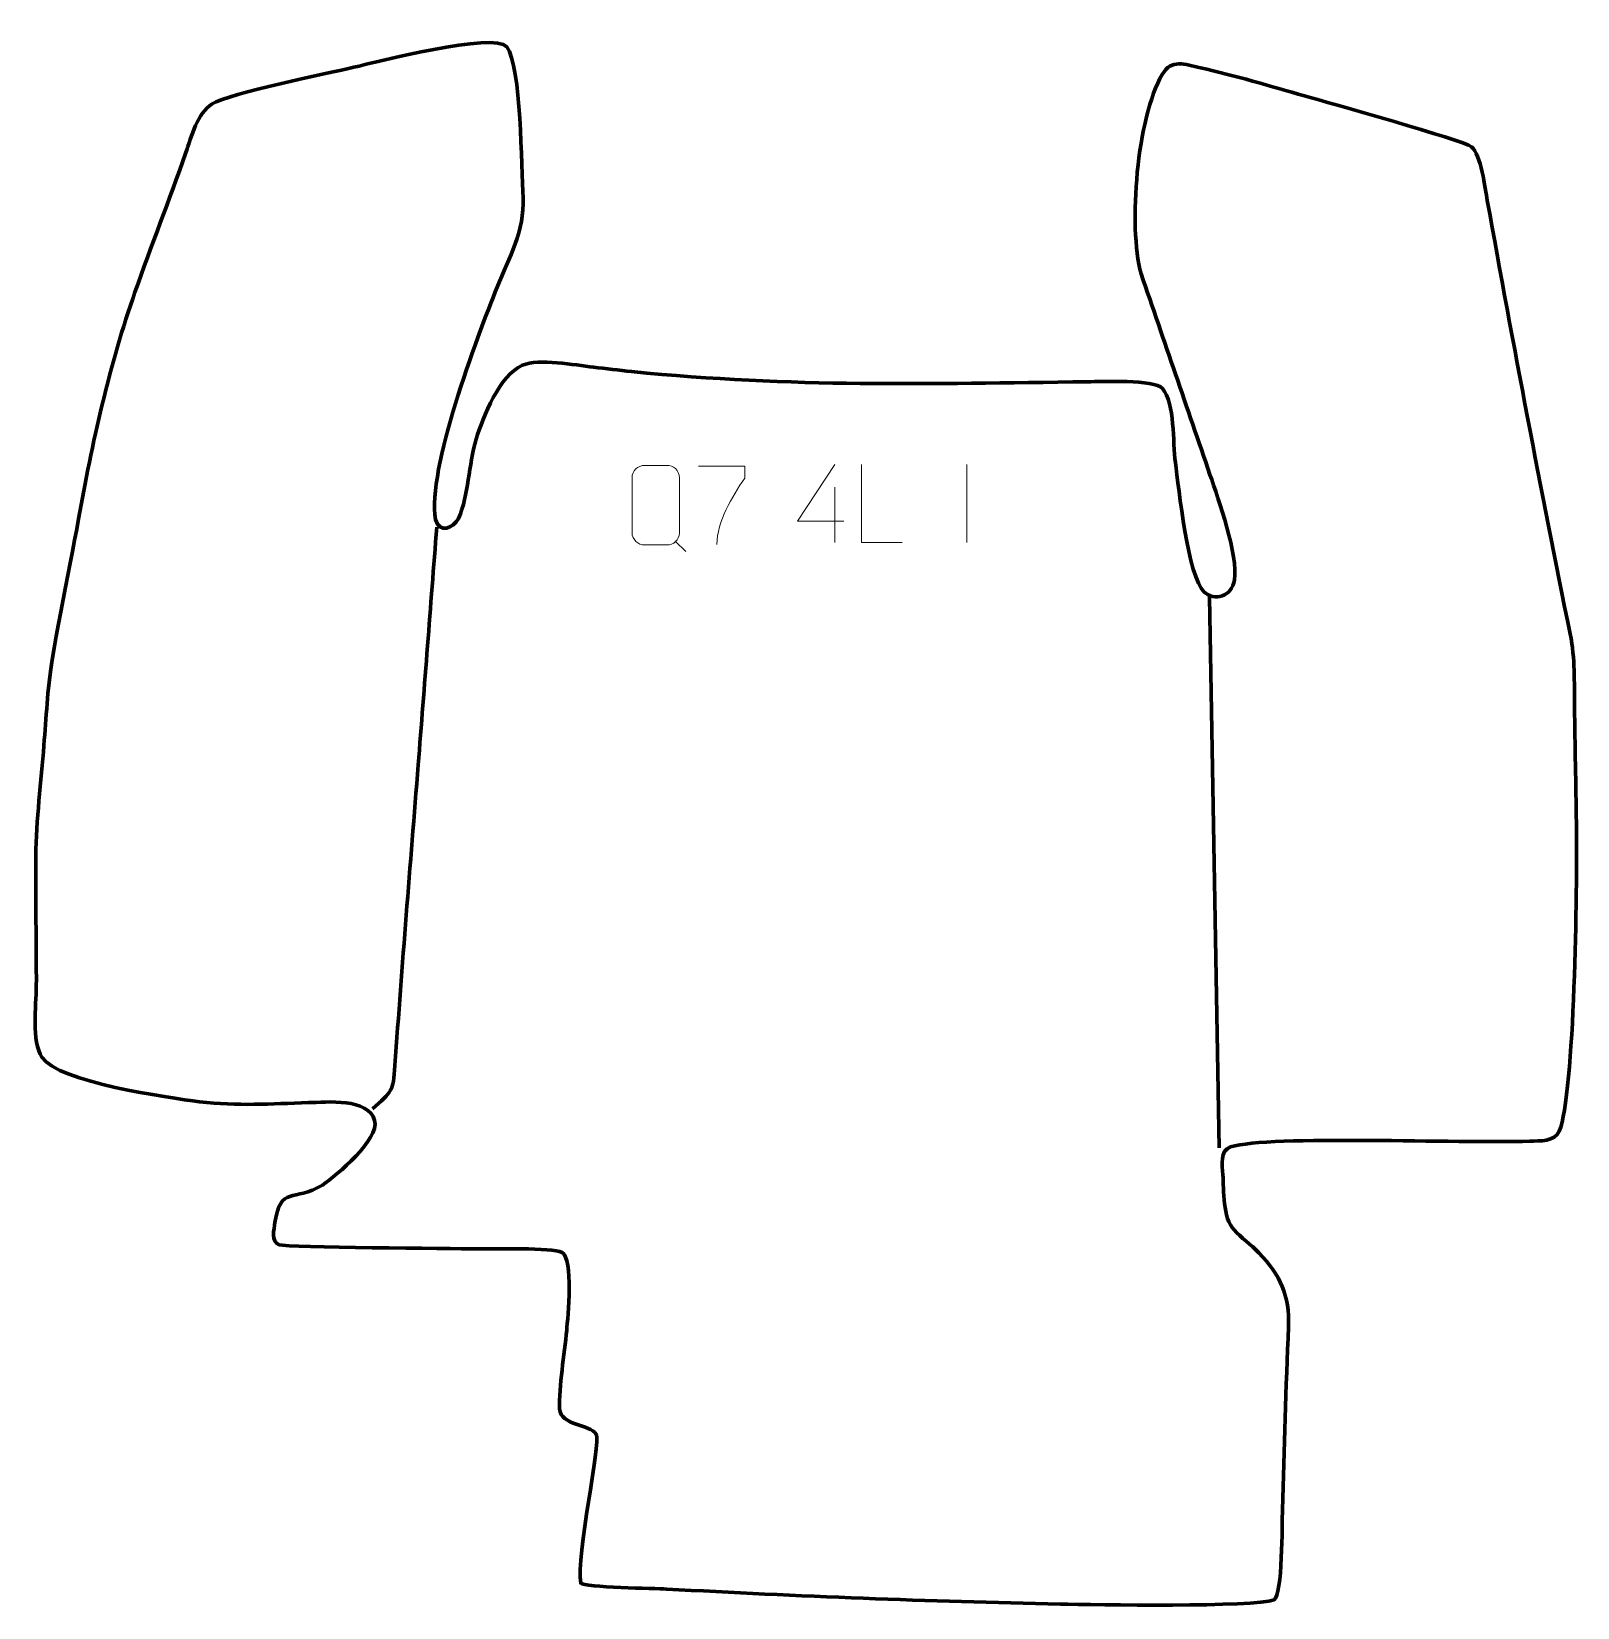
# Model space of a CAD drawing. Header units: millimetres. Extents: x -551 to -58, y 90 to 593.
import ezdxf

# ---------------------------------------------------------------- set-up
doc = ezdxf.new("R2010")
doc.units = ezdxf.units.MM
doc.header["$MEASUREMENT"] = 0
doc.layers.add('layer 1', color=7, linetype='Continuous')
doc.layers.add('layer 2', color=7, linetype='Continuous')

msp = doc.modelspace()

# ---------------------------------------------------------------- linework, layer by layer
at = {"layer": 'layer 1', "color": 240, "lineweight": 158}
msp.add_open_spline([(-359.8746, 484.3001), (-307.9422, 479.1831), (-265.6737, 480.4373), (-214.3032, 481.038), (-214.3032, 481.038), (-209.933, 481.0969), (-193.064, 481.8092), (-190.4628, 478.9505), (-190.4628, 478.9505), (-186.4566, 473.8816), (-187.2388, 461.9727), (-186.3287, 455.1956), (-186.3287, 455.1956), (-185.2964, 447.2531), (-182.2694, 418.6004), (-177.2139, 414.03), (-177.2139, 414.03), (-173.7756, 410.9217), (-168.3719, 412.4601), (-167.4867, 417.8112), (-167.4867, 417.8112), (-166.2208, 425.4631), (-172.5633, 443.5843), (-175.3029, 451.3931), (-175.3029, 451.3931), (-182.623, 472.7563), (-189.9484, 494.1177), (-197.2714, 515.4799), (-197.2714, 515.4799), (-201.501, 530.8678), (-198.53, 565.4948), (-190.5193, 579.1415), (-190.5193, 579.1415), (-187.5245, 584.2434), (-183.3921, 582.3467), (-178.3203, 581.2509), (-178.3203, 581.2509), (-167.5891, 578.8741), (-155.7653, 575.3087), (-145.1419, 572.3048), (-145.1419, 572.3048), (-137.8807, 570.253), (-94.6841, 558.16), (-91.8674, 556.0422), (-91.8674, 556.0422), (-88.8802, 553.7963), (-87.4508, 542.5461), (-86.8057, 538.9485), (-86.8057, 538.9485), (-78.5184, 492.7372), (-69.7073, 446.5973), (-60.387, 400.5808), (-60.387, 400.5808), (-58.7158, 392.3293), (-59.1086, 385.5319), (-59.0006, 377.249), (-59.0006, 377.249), (-58.7949, 364.9045), (-58.5891, 352.56), (-58.3834, 340.2154), (-58.3834, 340.2154), (-58.0399, 319.607), (-58.976, 253.4748), (-63.8375, 241.8999), (-63.8375, 241.8999), (-65.3256, 238.3569), (-69.9403, 238.7964), (-73.3708, 238.6664), (-73.3708, 238.6664), (-95.6165, 237.8236), (-156.2511, 240.6937), (-168.7084, 236.8156), (-168.7084, 236.8156), (-172.2859, 235.7019), (-171.34, 231.0708), (-171.1792, 227.958), (-171.1792, 227.958), (-170.923, 222.9978), (-171.2502, 214.1826), (-167.6114, 210.3236), (-167.6114, 210.3236), (-165.3469, 207.9219), (-162.2166, 205.5936), (-159.6817, 202.9916), (-159.6817, 202.9916), (-152.6905, 195.8154), (-149.9948, 189.4899), (-150.202, 179.4483), (-150.202, 179.4483), (-151.1537, 160.0947), (-151.4689, 140.4057), (-152.1943, 120.9955), (-152.1943, 120.9955), (-152.2872, 116.9353), (-152.122, 93.6759), (-154.8709, 92.3015), (-154.8709, 92.3015), (-160.7796, 89.8122), (-212.6927, 90.6861), (-223.0522, 90.8855), (-223.0522, 90.8855), (-265.1461, 91.7524), (-306.7178, 93.4172), (-348.7535, 95.707), (-348.7535, 95.707), (-352.2944, 95.8999), (-374.9788, 96.196), (-376.0817, 97.5579), (-376.0817, 97.5579), (-377.722, 106.2353), (-369.4248, 142.2391), (-371.2016, 145.169), (-371.2016, 145.169), (-373.0926, 148.2872), (-382.4366, 147.7351), (-382.8276, 153.2469), (-382.8276, 153.2469), (-383.1565, 160.2648), (-381.21, 170.7535), (-380.561, 178.2978), (-380.561, 178.2978), (-380.201, 182.4327), (-378.3376, 201.1799), (-382.0624, 203.1073), (-382.0624, 203.1073), (-385.3319, 204.7991), (-403.8958, 204.1755), (-409.2616, 204.2796), (-409.2616, 204.2796), (-417.1501, 204.4201), (-469.2938, 204.6452), (-472.3583, 205.6142), (-472.3583, 205.6142), (-475.0566, 206.4674), (-473.9709, 210.6282), (-473.6544, 212.6649), (-473.6544, 212.6649), (-471.812, 224.5226), (-467.8656, 219.1468), (-458.4402, 224.6119), (-458.4402, 224.6119), (-453.911, 227.9811), (-440.2622, 239.1084), (-441.8622, 245.2387), (-441.8622, 245.2387), (-443.7592, 252.5065), (-457.1657, 251.1145), (-462.958, 250.948), (-462.958, 250.948), (-475.0561, 250.6003), (-485.5258, 249.7913), (-497.7093, 251.2339), (-497.7093, 251.2339), (-507.7336, 252.5558), (-542.7571, 257.4388), (-548.0231, 265.4164), (-548.0231, 265.4164), (-551.3351, 270.4339), (-549.8981, 281.9977), (-549.8029, 288.0347), (-549.8029, 288.0347), (-549.768, 301.927), (-550.0707, 315.9071), (-549.9663, 329.7652), (-549.9663, 329.7652), (-549.8828, 340.8359), (-548.2215, 353.7527), (-547.3753, 364.9951), (-547.3753, 364.9951), (-547.0413, 369.4325), (-546.7073, 373.8699), (-546.3733, 378.3073), (-546.3733, 378.3073), (-545.089, 395.3762), (-539.4337, 419.7937), (-536.3148, 437.3503), (-536.3148, 437.3503), (-532.1557, 460.7631), (-526.2779, 487.1528), (-518.3234, 509.6379), (-518.3234, 509.6379), (-513.1351, 524.3037), (-507.384, 539.2676), (-502.1953, 553.9333), (-502.1953, 553.9333), (-500.1535, 559.7042), (-498.4927, 566.6616), (-493.6827, 569.7088), (-493.6827, 569.7088), (-488.3489, 573.0877), (-456.2317, 579.6202), (-448.4839, 581.4342), (-448.4839, 581.4342), (-441.5134, 583.0663), (-403.6571, 592.8438), (-399.6628, 587.9653), (-399.6628, 587.9653), (-395.017, 581.5307), (-395.1258, 549.5947), (-394.4343, 539.7443), (-394.4343, 539.7443), (-394.0695, 529.2719), (-398.8981, 520.711), (-402.7407, 511.2805), (-402.7407, 511.2805), (-409.1444, 495.2455), (-425.2529, 452.937), (-422.3905, 437.1114), (-422.3905, 437.1114), (-421.1419, 432.3631), (-416.8997, 434.2706), (-415.0686, 437.4439), (-415.0686, 437.4439), (-411.7674, 445.122), (-411.9614, 454.2552), (-409.4334, 462.7369), (-409.4334, 462.7369), (-407.2572, 470.038), (-401.9661, 483.0556), (-394.7229, 486.3606), (-394.7229, 486.3606), (-389.3051, 488.4865), (-378.1109, 486.4254), (-372.0385, 485.7143), (-372.0385, 485.7143), (-367.9825, 485.2393), (-363.9355, 484.7386), (-359.8746, 484.3001)], degree=3, knots=[0, 0, 0, 0, 0.01724138, 0.01724138, 0.01724138, 0.01724138, 0.03448276, 0.03448276, 0.03448276, 0.03448276, 0.05172414, 0.05172414, 0.05172414, 0.05172414, 0.06896552, 0.06896552, 0.06896552, 0.06896552, 0.0862069, 0.0862069, 0.0862069, 0.0862069, 0.10344828, 0.10344828, 0.10344828, 0.10344828, 0.12068966, 0.12068966, 0.12068966, 0.12068966, 0.13793103, 0.13793103, 0.13793103, 0.13793103, 0.15517241, 0.15517241, 0.15517241, 0.15517241, 0.17241379, 0.17241379, 0.17241379, 0.17241379, 0.18965517, 0.18965517, 0.18965517, 0.18965517, 0.20689655, 0.20689655, 0.20689655, 0.20689655, 0.22413793, 0.22413793, 0.22413793, 0.22413793, 0.24137931, 0.24137931, 0.24137931, 0.24137931, 0.25862069, 0.25862069, 0.25862069, 0.25862069, 0.27586207, 0.27586207, 0.27586207, 0.27586207, 0.29310345, 0.29310345, 0.29310345, 0.29310345, 0.31034483, 0.31034483, 0.31034483, 0.31034483, 0.32758621, 0.32758621, 0.32758621, 0.32758621, 0.34482759, 0.34482759, 0.34482759, 0.34482759, 0.36206897, 0.36206897, 0.36206897, 0.36206897, 0.37931034, 0.37931034, 0.37931034, 0.37931034, 0.39655172, 0.39655172, 0.39655172, 0.39655172, 0.4137931, 0.4137931, 0.4137931, 0.4137931, 0.43103448, 0.43103448, 0.43103448, 0.43103448, 0.44827586, 0.44827586, 0.44827586, 0.44827586, 0.46551724, 0.46551724, 0.46551724, 0.46551724, 0.48275862, 0.48275862, 0.48275862, 0.48275862, 0.5, 0.5, 0.5, 0.5, 0.51724138, 0.51724138, 0.51724138, 0.51724138, 0.53448276, 0.53448276, 0.53448276, 0.53448276, 0.55172414, 0.55172414, 0.55172414, 0.55172414, 0.56896552, 0.56896552, 0.56896552, 0.56896552, 0.5862069, 0.5862069, 0.5862069, 0.5862069, 0.60344828, 0.60344828, 0.60344828, 0.60344828, 0.62068966, 0.62068966, 0.62068966, 0.62068966, 0.63793103, 0.63793103, 0.63793103, 0.63793103, 0.65517241, 0.65517241, 0.65517241, 0.65517241, 0.67241379, 0.67241379, 0.67241379, 0.67241379, 0.68965517, 0.68965517, 0.68965517, 0.68965517, 0.70689655, 0.70689655, 0.70689655, 0.70689655, 0.72413793, 0.72413793, 0.72413793, 0.72413793, 0.74137931, 0.74137931, 0.74137931, 0.74137931, 0.75862069, 0.75862069, 0.75862069, 0.75862069, 0.77586207, 0.77586207, 0.77586207, 0.77586207, 0.79310345, 0.79310345, 0.79310345, 0.79310345, 0.81034483, 0.81034483, 0.81034483, 0.81034483, 0.82758621, 0.82758621, 0.82758621, 0.82758621, 0.84482759, 0.84482759, 0.84482759, 0.84482759, 0.86206897, 0.86206897, 0.86206897, 0.86206897, 0.87931034, 0.87931034, 0.87931034, 0.87931034, 0.89655172, 0.89655172, 0.89655172, 0.89655172, 0.9137931, 0.9137931, 0.9137931, 0.9137931, 0.93103448, 0.93103448, 0.93103448, 0.93103448, 0.94827586, 0.94827586, 0.94827586, 0.94827586, 0.96551724, 0.96551724, 0.96551724, 0.96551724, 1, 1, 1, 1], dxfattribs=at)
at = {"layer": 'layer 2', "color": 250, "lineweight": 9}
for points, knots in [([(-355.7378, 454.3522), (-353.37, 454.3522), (-351.002, 454.3522), (-348.634, 454.3522), (-348.634, 454.3522), (-346.6522, 454.3884), (-344.6249, 452.8699), (-344.5978, 450.3883), (-344.5978, 450.3883), (-344.5981, 444.5377), (-344.5981, 438.6868), (-344.5978, 432.8354), (-344.5978, 432.8354), (-344.74, 430.4701), (-346.4475, 428.9638), (-348.634, 428.9528), (-348.634, 428.9528), (-351.008, 428.9533), (-353.3818, 428.9533), (-355.7553, 428.9528), (-355.7553, 428.9528), (-357.7152, 428.8456), (-359.723, 430.7641), (-359.7115, 432.8178), (-359.7115, 432.8178), (-359.7112, 438.6918), (-359.7112, 444.5656), (-359.7115, 450.439), (-359.7115, 450.439), (-359.7072, 452.6156), (-357.929, 454.3659), (-355.7378, 454.3522)], [0, 0, 0, 0, 0.11111111, 0.11111111, 0.11111111, 0.11111111, 0.22222222, 0.22222222, 0.22222222, 0.22222222, 0.33333333, 0.33333333, 0.33333333, 0.33333333, 0.44444444, 0.44444444, 0.44444444, 0.44444444, 0.55555556, 0.55555556, 0.55555556, 0.55555556, 0.66666667, 0.66666667, 0.66666667, 0.66666667, 0.77777778, 0.77777778, 0.77777778, 0.77777778, 1, 1, 1, 1]), ([(-338.5625, 454.0777), (-338.5625, 454.0777), (-323.7464, 454.0777), (-323.7464, 454.0777), (-323.7464, 454.0777), (-323.7467, 452.8281), (-323.7467, 451.5785), (-323.7464, 450.3287), (-323.7464, 450.3287), (-327.7408, 444.3316), (-332.656, 436.498), (-332.656, 429.1192)], [0, 0, 0, 0, 0.25, 0.25, 0.25, 0.25, 0.5, 0.5, 0.5, 0.5, 1, 1, 1, 1]), ([(-292.0841, 436.5958), (-292.0841, 436.5958), (-306.9058, 436.5958), (-306.9058, 436.5958), (-306.9058, 436.5958), (-306.9058, 436.5958), (-295.0282, 454.6663), (-295.0282, 454.6663)], [0, 0, 0, 0, 0.33333333, 0.33333333, 0.33333333, 0.33333333, 1, 1, 1, 1]), ([(-273.5471, 429.7024), (-273.5471, 429.7024), (-286.4962, 429.7024), (-286.4962, 429.7024), (-286.4962, 429.7024), (-286.4962, 429.7024), (-286.4962, 454.656), (-286.4962, 454.656)], [0, 0, 0, 0, 0.33333333, 0.33333333, 0.33333333, 0.33333333, 1, 1, 1, 1])]:
    msp.add_open_spline(points, degree=3, knots=knots, dxfattribs=at)
for points in [[(-252.9283, 454.6663), (-252.9283, 454.6663), (-252.9283, 429.6922), (-252.9283, 429.6922)], [(-295.0282, 447.3569), (-295.0282, 447.3569), (-295.0282, 429.6922), (-295.0282, 429.6922)], [(-345.8077, 430.0508), (-345.8077, 430.0508), (-342.5975, 426.8439), (-342.5975, 426.8439)]]:
    msp.add_open_spline(points, degree=3, dxfattribs=at)
at = {"layer": 'layer 2', "color": 163, "lineweight": 158}
msp.add_open_spline([(-422.0139, 434.6782), (-423.9924, 409.3678), (-425.9709, 384.0574), (-427.9494, 358.7469), (-427.9494, 358.7469), (-430.461, 326.7418), (-433.1384, 294.8369), (-435.3564, 262.8016), (-435.3564, 262.8016), (-435.9431, 254.3276), (-436.3587, 254.5351), (-442.5188, 248.9406)], degree=3, knots=[0, 0, 0, 0, 0.25, 0.25, 0.25, 0.25, 0.5, 0.5, 0.5, 0.5, 1, 1, 1, 1], dxfattribs=at)
msp.add_open_spline([(-175.4892, 412.2551), (-175.4892, 412.2551), (-172.3796, 236.5052), (-172.3796, 236.5052)], degree=3, dxfattribs=at)

doc.saveas('drawing.dxf')
